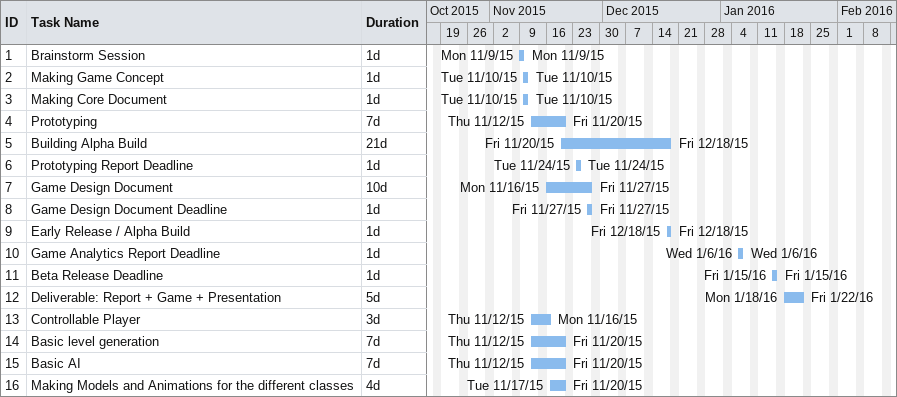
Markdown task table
| ID | Task | Duration | Start | Finish |
|---|---|---|---|---|
| 1 | Brainstorm Session | 1d | 2015-11-09 | 2015-11-09 |
| 2 | Making Game Concept | 1d | 2015-11-10 | 2015-11-10 |
| 3 | Making Core Document | 1d | 2015-11-10 | 2015-11-10 |
| 4 | Prototyping | 7d | 2015-11-12 | 2015-11-20 |
| 5 | Building Alpha Build | 21d | 2015-11-20 | 2015-12-18 |
| 6 | Prototyping Report Deadline | 1d | 2015-11-24 | 2015-11-24 |
| 7 | Game Design Document | 10d | 2015-11-16 | 2015-11-27 |
| 8 | Game Design Document Deadline | 1d | 2015-11-27 | 2015-11-27 |
| 9 | Early Release / Alpha Build | 1d | 2015-12-18 | 2015-12-18 |
| 10 | Game Analytics Report Deadline | 1d | 2016-01-06 | 2016-01-06 |
| 11 | Beta Release Deadline | 1d | 2016-01-15 | 2016-01-15 |
| 12 | Deliverable: Report + Game + Presentation | 5d | 2016-01-18 | 2016-01-22 |
| 13 | Controllable Player | 3d | 2015-11-12 | 2015-11-16 |
| 14 | Basic level generation | 7d | 2015-11-12 | 2015-11-20 |
| 15 | Basic AI | 7d | 2015-11-12 | 2015-11-20 |
| 16 | Making Models and Animations for the different classes | 4d | 2015-11-17 | 2015-11-20 |
